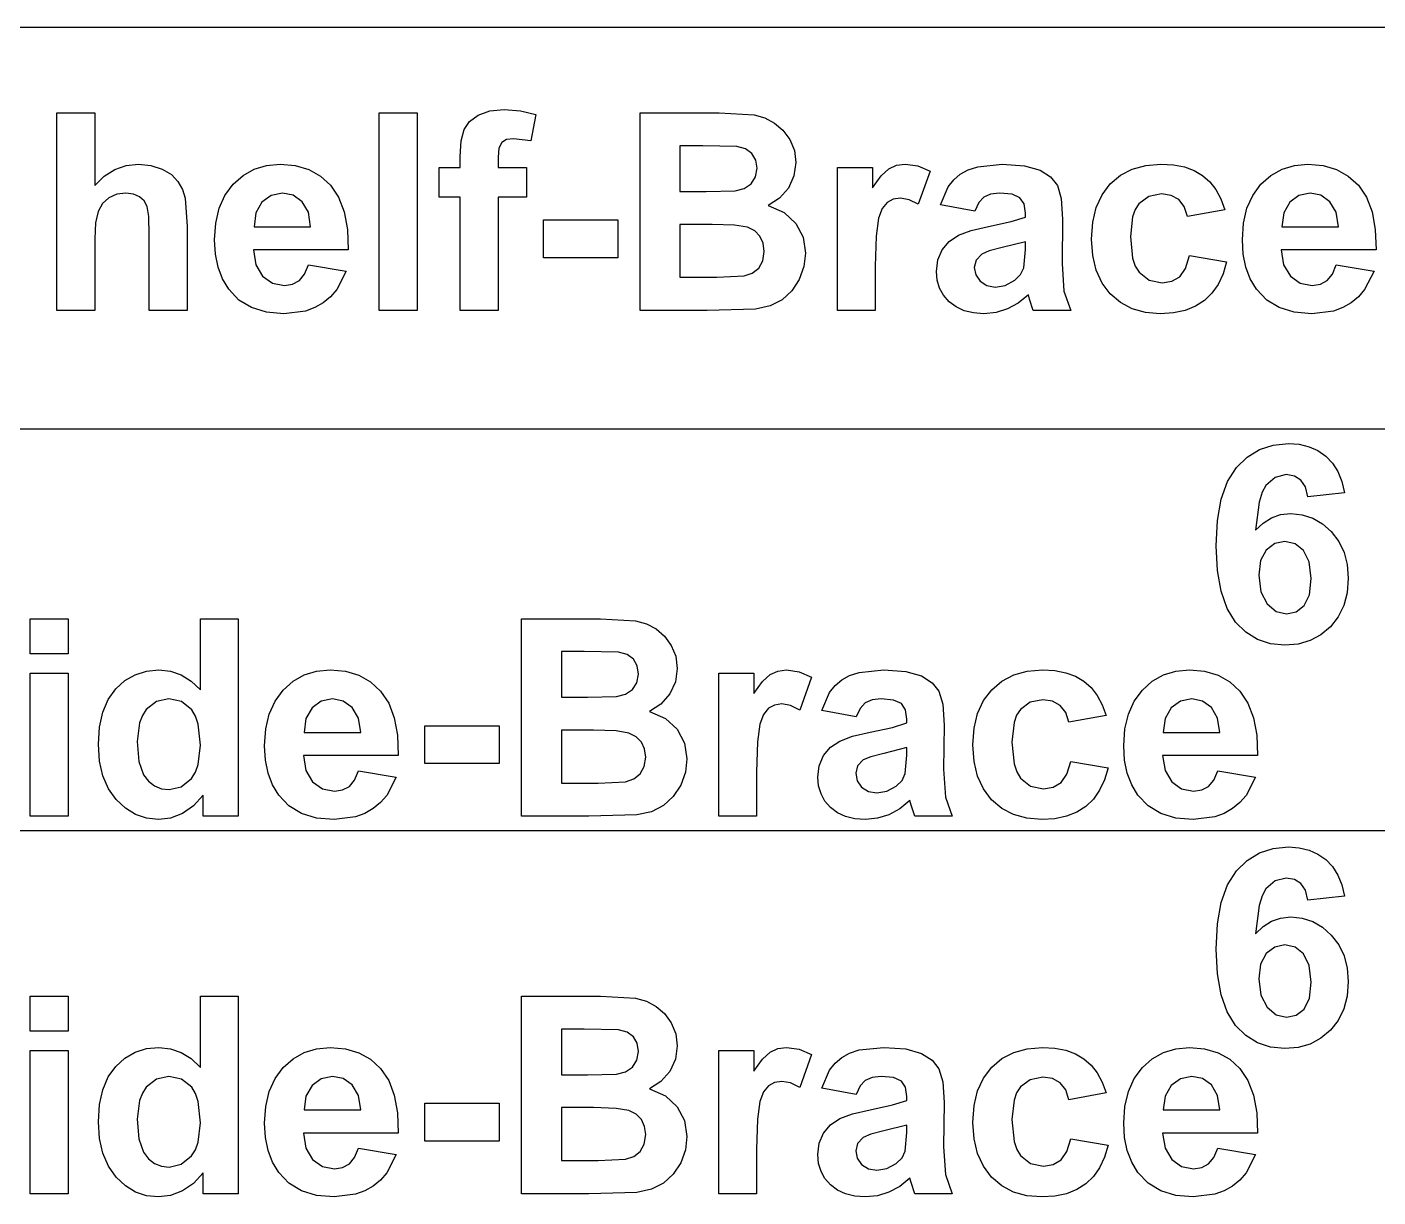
# Model space of a CAD drawing. Header units: metres. Extents: x 298 to 6408, y -126 to 1371.
# Drawn here: x 4072.4 to 4341.4, y 736.3 to 969.3 of the extents above; entities that cross this region are included whole.
import ezdxf

# ---------------------------------------------------------------- set-up
doc = ezdxf.new("R2010")
doc.units = ezdxf.units.M

msp = doc.modelspace()

# ---------------------------------------------------------------- linework, layer by layer
at = {"layer": '618x80mm'}
for p, q in [((4315.31, 883.64), (4317.76, 885.13)), ((4317.76, 885.13), (4320.5, 886.03)), ((4320.5, 886.03), (4323.55, 886.33)), ((4323.55, 886.33), (4325.69, 886.17)), ((4325.69, 886.17), (4327.64, 885.7)), ((4327.64, 885.7), (4329.4, 884.91)), ((4329.4, 884.91), (4330.96, 883.82)), ((4313.16, 881.55), (4315.31, 883.64)), ((4330.96, 883.82), (4332.3, 882.42)), ((4332.3, 882.42), (4333.37, 880.74)), ((4311.42, 878.79), (4313.16, 881.55)), ((4320.89, 879.59), (4319.05, 877.98)), ((4323.09, 880.13), (4320.89, 879.59)), ((4324.72, 879.86), (4323.09, 880.13)), ((4326.01, 879.06), (4324.72, 879.86)), ((4333.37, 880.74), (4334.17, 878.78)), ((4310.17, 875.27), (4311.42, 878.79)), ((4319.05, 877.98), (4318.3, 876.62)), ((4326.93, 877.69), (4326.01, 879.06)), ((4327.41, 875.73), (4326.93, 877.69)), ((4334.17, 878.78), (4334.71, 876.53)), ((4309.42, 870.99), (4310.17, 875.27)), ((4317.71, 874.68), (4316.97, 869.05)), ((4318.3, 876.62), (4317.71, 874.68)), ((4334.71, 876.53), (4327.41, 875.73)), ((4318.47, 870.5), (4320.13, 871.54)), ((4320.13, 871.54), (4321.97, 872.17)), ((4321.97, 872.17), (4323.98, 872.38)), ((4323.98, 872.38), (4326.25, 872.15)), ((4326.25, 872.15), (4328.36, 871.48)), ((4328.36, 871.48), (4330.3, 870.35)), ((4309.17, 865.96), (4309.42, 870.99)), ((4316.97, 869.05), (4318.47, 870.5)), ((4330.3, 870.35), (4332.06, 868.78)), ((4332.06, 868.78), (4333.54, 866.85)), ((4309.41, 861.06), (4309.17, 865.96)), ((4320.79, 866.4), (4319.12, 865.12)), ((4322.8, 866.82), (4320.79, 866.4)), ((4324.86, 866.38), (4322.8, 866.82)), ((4326.55, 865.04), (4324.86, 866.38)), ((4333.54, 866.85), (4334.59, 864.66)), ((4319.12, 865.12), (4317.99, 863.01)), ((4327.68, 862.74), (4326.55, 865.04)), ((4334.59, 864.66), (4335.22, 862.21)), ((4310.13, 856.9), (4309.41, 861.06)), ((4317.99, 863.01), (4317.62, 860.09)), ((4328.05, 859.42), (4327.68, 862.74)), ((4335.22, 862.21), (4335.43, 859.5)), ((4317.62, 860.09), (4318.04, 856.83)), ((4327.7, 856.21), (4328.05, 859.42)), ((4335.43, 859.5), (4335.21, 856.63)), ((4311.33, 853.48), (4310.13, 856.9)), ((4318.04, 856.83), (4319.31, 854.41)), ((4326.66, 854.05), (4327.7, 856.21)), ((4335.21, 856.63), (4334.55, 854.06)), ((4313, 850.79), (4311.33, 853.48)), ((4319.31, 854.41), (4321.12, 852.91)), ((4321.12, 852.91), (4323.17, 852.42)), ((4323.17, 852.42), (4325.09, 852.82)), ((4325.09, 852.82), (4326.66, 854.05)), ((4334.55, 854.06), (4333.44, 851.79)), ((4315.05, 848.77), (4313, 850.79)), ((4331.89, 849.81), (4329.99, 848.22)), ((4333.44, 851.79), (4331.89, 849.81)), ((4317.37, 847.32), (4315.05, 848.77)), ((4319.95, 846.45), (4317.37, 847.32)), ((4327.85, 847.08), (4325.45, 846.39)), ((4329.99, 848.22), (4327.85, 847.08)), ((4322.8, 846.16), (4319.95, 846.45)), ((4325.45, 846.39), (4322.8, 846.16)), ((4315.31, 803.31), (4317.76, 804.8)), ((4317.76, 804.8), (4320.5, 805.7)), ((4320.5, 805.7), (4323.55, 806)), ((4323.55, 806), (4325.69, 805.84)), ((4325.69, 805.84), (4327.64, 805.37)), ((4327.64, 805.37), (4329.4, 804.58)), ((4329.4, 804.58), (4330.96, 803.49)), ((4313.16, 801.22), (4315.31, 803.31)), ((4330.96, 803.49), (4332.3, 802.09)), ((4332.3, 802.09), (4333.37, 800.41)), ((4311.42, 798.46), (4313.16, 801.22)), ((4320.89, 799.26), (4319.05, 797.65)), ((4323.09, 799.8), (4320.89, 799.26)), ((4324.72, 799.53), (4323.09, 799.8)), ((4326.01, 798.73), (4324.72, 799.53)), ((4326.93, 797.36), (4326.01, 798.73)), ((4333.37, 800.41), (4334.17, 798.45)), ((4310.17, 794.94), (4311.42, 798.46)), ((4318.3, 796.29), (4317.71, 794.35)), ((4319.05, 797.65), (4318.3, 796.29)), ((4327.41, 795.4), (4326.93, 797.36)), ((4334.71, 796.2), (4327.41, 795.4)), ((4334.17, 798.45), (4334.71, 796.2)), ((4309.42, 790.66), (4310.17, 794.94)), ((4317.71, 794.35), (4316.97, 788.72)), ((4309.17, 785.63), (4309.42, 790.66)), ((4318.47, 790.17), (4320.13, 791.21)), ((4320.13, 791.21), (4321.97, 791.84)), ((4321.97, 791.84), (4323.98, 792.05)), ((4323.98, 792.05), (4326.25, 791.82)), ((4326.25, 791.82), (4328.36, 791.15)), ((4328.36, 791.15), (4330.3, 790.02)), ((4316.97, 788.72), (4318.47, 790.17)), ((4330.3, 790.02), (4332.06, 788.45)), ((4332.06, 788.45), (4333.54, 786.52)), ((4309.41, 780.73), (4309.17, 785.63)), ((4320.79, 786.07), (4319.12, 784.79)), ((4322.8, 786.49), (4320.79, 786.07)), ((4324.86, 786.05), (4322.8, 786.49)), ((4326.55, 784.71), (4324.86, 786.05)), ((4333.54, 786.52), (4334.59, 784.33)), ((4317.99, 782.68), (4317.62, 779.76)), ((4319.12, 784.79), (4317.99, 782.68)), ((4327.68, 782.41), (4326.55, 784.71)), ((4334.59, 784.33), (4335.22, 781.88)), ((4310.13, 776.57), (4309.41, 780.73)), ((4328.05, 779.09), (4327.68, 782.41)), ((4335.22, 781.88), (4335.43, 779.17)), ((4317.62, 779.76), (4318.04, 776.5)), ((4327.7, 775.88), (4328.05, 779.09)), ((4335.43, 779.17), (4335.21, 776.3)), ((4311.33, 773.15), (4310.13, 776.57)), ((4318.04, 776.5), (4319.31, 774.08)), ((4326.66, 773.72), (4327.7, 775.88)), ((4335.21, 776.3), (4334.55, 773.73)), ((4313, 770.46), (4311.33, 773.15)), ((4319.31, 774.08), (4321.12, 772.58)), ((4321.12, 772.58), (4323.17, 772.09)), ((4323.17, 772.09), (4325.09, 772.49)), ((4325.09, 772.49), (4326.66, 773.72)), ((4334.55, 773.73), (4333.44, 771.46)), ((4315.05, 768.44), (4313, 770.46)), ((4331.89, 769.48), (4329.99, 767.89)), ((4333.44, 771.46), (4331.89, 769.48)), ((4317.37, 766.99), (4315.05, 768.44)), ((4319.95, 766.12), (4317.37, 766.99)), ((4327.85, 766.75), (4325.45, 766.06)), ((4329.99, 767.89), (4327.85, 766.75)), ((4322.8, 765.83), (4319.95, 766.12)), ((4325.45, 766.06), (4322.8, 765.83))]:
    msp.add_line(p, q, dxfattribs=at)
at = {"layer": 'A-Side-Brace'}
for p, q in [((4073.1, 844.46), (4073.1, 851.43)), ((4073.1, 851.43), (4080.64, 851.43)), ((4080.64, 851.43), (4080.64, 844.46)), ((4106.96, 837.27), (4106.96, 851.43)), ((4106.96, 851.43), (4114.5, 851.43)), ((4114.5, 851.43), (4114.5, 812.11)), ((4170.86, 851.43), (4186.58, 851.43)), ((4170.86, 812.11), (4170.86, 851.43)), ((4186.58, 851.43), (4193.55, 851.05)), ((4193.55, 851.05), (4195.72, 850.45)), ((4195.72, 850.45), (4197.65, 849.42)), ((4197.65, 849.42), (4199.31, 847.98)), ((4199.31, 847.98), (4200.67, 846.14)), ((4080.64, 844.46), (4073.1, 844.46)), ((4178.8, 844.89), (4178.8, 835.79)), ((4183.37, 844.89), (4178.8, 844.89)), ((4190.15, 844.75), (4183.37, 844.89)), ((4191.89, 844.29), (4190.15, 844.75)), ((4200.67, 846.14), (4201.57, 843.96)), ((4193.14, 843.37), (4191.89, 844.29)), ((4193.9, 842.06), (4193.14, 843.37)), ((4194.15, 840.41), (4193.9, 842.06)), ((4201.57, 843.96), (4201.88, 841.54)), ((4073.1, 812.11), (4073.1, 840.6)), ((4073.1, 840.6), (4080.64, 840.6)), ((4080.64, 840.6), (4080.64, 812.11)), ((4090.09, 837.47), (4091.9, 839.12)), ((4091.9, 839.12), (4093.94, 840.3)), ((4093.94, 840.3), (4096.21, 841)), ((4096.21, 841), (4098.7, 841.24)), ((4098.7, 841.24), (4101, 840.99)), ((4101, 840.99), (4103.15, 840.25)), ((4103.15, 840.25), (4105.14, 839.01)), ((4105.14, 839.01), (4106.96, 837.27)), ((4125.41, 838.98), (4127.62, 840.24)), ((4127.62, 840.24), (4130.09, 840.99)), ((4130.09, 840.99), (4132.8, 841.24)), ((4132.8, 841.24), (4135.81, 840.98)), ((4135.81, 840.98), (4138.48, 840.19)), ((4138.48, 840.19), (4140.82, 838.88)), ((4193.86, 838.69), (4194.15, 840.41)), ((4201.88, 841.54), (4201.5, 838.89)), ((4210.14, 812.11), (4210.14, 840.6)), ((4210.14, 840.6), (4217.14, 840.6)), ((4217.14, 840.6), (4217.14, 836.55)), ((4218.85, 838.93), (4220.37, 840.33)), ((4220.37, 840.33), (4221.91, 841.01)), ((4221.91, 841.01), (4223.63, 841.24)), ((4223.63, 841.24), (4226.16, 840.88)), ((4226.16, 840.88), (4228.6, 839.82)), ((4228.6, 839.82), (4226.26, 833.25)), ((4233.3, 838.13), (4234.61, 839.25)), ((4234.61, 839.25), (4236.19, 840.12)), ((4236.19, 840.12), (4238.11, 840.74)), ((4238.11, 840.74), (4242.98, 841.24)), ((4242.98, 841.24), (4247.38, 840.94)), ((4247.38, 840.94), (4250.49, 840.05)), ((4250.49, 840.05), (4252.59, 838.69)), ((4264.47, 837.31), (4266.49, 839.03)), ((4266.49, 839.03), (4268.85, 840.26)), ((4268.85, 840.26), (4271.54, 840.99)), ((4271.54, 840.99), (4274.55, 841.24)), ((4274.55, 841.24), (4277.02, 841.1)), ((4277.02, 841.1), (4279.22, 840.68)), ((4279.22, 840.68), (4281.16, 839.98)), ((4281.16, 839.98), (4282.83, 839)), ((4282.83, 839), (4284.26, 837.73)), ((4296.43, 838.98), (4298.65, 840.24)), ((4298.65, 840.24), (4301.11, 840.99)), ((4301.11, 840.99), (4303.82, 841.24)), ((4303.82, 841.24), (4306.83, 840.98)), ((4306.83, 840.98), (4309.51, 840.19)), ((4309.51, 840.19), (4311.85, 838.88)), ((4088.6, 835.37), (4090.09, 837.47)), ((4121.81, 835.03), (4123.43, 837.23)), ((4123.43, 837.23), (4125.41, 838.98)), ((4140.82, 838.88), (4142.83, 837.04)), ((4142.83, 837.04), (4144.43, 834.66)), ((4189.78, 835.93), (4191.6, 836.4)), ((4191.6, 836.4), (4192.98, 837.34)), ((4192.98, 837.34), (4193.86, 838.69)), ((4200.39, 836.46), (4198.63, 834.45)), ((4201.5, 838.89), (4200.39, 836.46)), ((4217.14, 836.55), (4218.85, 838.93)), ((4230.64, 833.14), (4232.21, 836.73)), ((4232.21, 836.73), (4233.3, 838.13)), ((4252.59, 838.69), (4253.96, 837.01)), ((4253.96, 837.01), (4254.72, 834.41)), ((4262.83, 835.15), (4264.47, 837.31)), ((4284.26, 837.73), (4285.47, 836.17)), ((4292.84, 835.03), (4294.46, 837.23)), ((4294.46, 837.23), (4296.43, 838.98)), ((4311.85, 838.88), (4313.86, 837.04)), ((4313.86, 837.04), (4315.45, 834.66)), ((4087.53, 832.83), (4088.6, 835.37)), ((4098.22, 834.94), (4096.19, 833.34)), ((4100.68, 835.47), (4098.22, 834.94)), ((4103.2, 834.93), (4100.68, 835.47)), ((4105.22, 833.31), (4103.2, 834.93)), ((4120.66, 832.45), (4121.81, 835.03)), ((4129.17, 833.67), (4127.97, 831.56)), ((4131, 835.02), (4129.17, 833.67)), ((4133.25, 835.47), (4131, 835.02)), ((4135.38, 835.05), (4133.25, 835.47)), ((4137.17, 833.77), (4135.38, 835.05)), ((4138.4, 831.67), (4137.17, 833.77)), ((4144.43, 834.66), (4145.55, 831.73)), ((4178.8, 835.79), (4184.01, 835.79)), ((4184.01, 835.79), (4189.78, 835.93)), ((4198.63, 834.45), (4196.35, 833)), ((4221.26, 834.26), (4220.04, 833.61)), ((4222.72, 834.48), (4221.26, 834.26)), ((4224.43, 834.17), (4222.72, 834.48)), ((4226.26, 833.25), (4224.43, 834.17)), ((4239.3, 834.68), (4238.28, 833.59)), ((4240.65, 835.27), (4239.3, 834.68)), ((4242.44, 835.47), (4240.65, 835.27)), ((4244.94, 835.24), (4242.44, 835.47)), ((4246.49, 834.55), (4244.94, 835.24)), ((4247.3, 833.31), (4246.49, 834.55)), ((4254.72, 834.41), (4254.97, 830.27)), ((4261.67, 832.6), (4262.83, 835.15)), ((4272.13, 834.82), (4270.17, 833.37)), ((4274.66, 835.31), (4272.13, 834.82)), ((4276.58, 835.03), (4274.66, 835.31)), ((4278.11, 834.18), (4276.58, 835.03)), ((4279.2, 832.78), (4278.11, 834.18)), ((4285.47, 836.17), (4286.46, 834.32)), ((4286.46, 834.32), (4287.24, 832.17)), ((4291.68, 832.45), (4292.84, 835.03)), ((4300.2, 833.67), (4299, 831.56)), ((4302.02, 835.02), (4300.2, 833.67)), ((4304.28, 835.47), (4302.02, 835.02)), ((4306.41, 835.05), (4304.28, 835.47)), ((4308.19, 833.77), (4306.41, 835.05)), ((4309.42, 831.67), (4308.19, 833.77)), ((4315.45, 834.66), (4316.57, 831.73)), ((4086.89, 829.86), (4087.53, 832.83)), ((4095.4, 832.14), (4094.83, 830.68)), ((4096.19, 833.34), (4095.4, 832.14)), ((4105.99, 832.06), (4105.22, 833.31)), ((4106.54, 830.47), (4105.99, 832.06)), ((4119.96, 829.49), (4120.66, 832.45)), ((4127.97, 831.56), (4127.59, 828.79)), ((4138.86, 828.79), (4138.4, 831.67)), ((4145.55, 831.73), (4146.18, 828.23)), ((4196.35, 833), (4199.53, 831.59)), ((4199.53, 831.59), (4201.88, 829.44)), ((4219.06, 832.38), (4218.31, 830.46)), ((4220.04, 833.61), (4219.06, 832.38)), ((4237.48, 831.9), (4230.64, 833.14)), ((4238.28, 833.59), (4237.48, 831.9)), ((4247.56, 831.45), (4247.3, 833.31)), ((4247.56, 830.7), (4247.56, 831.45)), ((4260.97, 829.66), (4261.67, 832.6)), ((4269.43, 832.23), (4268.91, 830.77)), ((4270.17, 833.37), (4269.43, 832.23)), ((4279.81, 830.83), (4279.2, 832.78)), ((4287.24, 832.17), (4279.81, 830.83)), ((4290.99, 829.49), (4291.68, 832.45)), ((4299, 831.56), (4298.62, 828.79)), ((4309.88, 828.79), (4309.42, 831.67)), ((4316.57, 831.73), (4317.21, 828.23)), ((4086.68, 826.46), (4086.89, 829.86)), ((4094.83, 830.68), (4094.38, 826.97)), ((4106.99, 826.24), (4106.54, 830.47)), ((4119.73, 826.14), (4119.96, 829.49)), ((4127.59, 828.79), (4138.86, 828.79)), ((4151.63, 822.59), (4151.63, 830.13)), ((4151.63, 830.13), (4166.44, 830.13)), ((4166.44, 830.13), (4166.44, 822.59)), ((4178.8, 829.25), (4178.8, 818.73)), ((4185.22, 829.25), (4178.8, 829.25)), ((4189.69, 829.11), (4185.22, 829.25)), ((4192.26, 828.68), (4189.69, 829.11)), ((4193.69, 827.95), (4192.26, 828.68)), ((4201.88, 829.44), (4203.33, 826.69)), ((4218.31, 830.46), (4217.84, 826.93)), ((4236.78, 828.03), (4240.24, 828.85)), ((4240.24, 828.85), (4244.71, 829.8)), ((4244.71, 829.8), (4247.56, 830.7)), ((4254.97, 830.27), (4254.89, 821.47)), ((4260.74, 826.32), (4260.97, 829.66)), ((4268.91, 830.77), (4268.49, 826.86)), ((4290.76, 826.14), (4290.99, 829.49)), ((4298.62, 828.79), (4309.88, 828.79)), ((4086.9, 823.11), (4086.68, 826.46)), ((4094.38, 826.97), (4094.69, 823.04)), ((4106.53, 822.39), (4106.99, 826.24)), ((4119.91, 823.3), (4119.73, 826.14)), ((4146.18, 828.23), (4146.34, 824.18)), ((4194.74, 826.89), (4193.69, 827.95)), ((4195.38, 825.52), (4194.74, 826.89)), ((4203.33, 826.69), (4203.81, 823.51)), ((4217.84, 826.93), (4217.68, 820.9)), ((4231.01, 824.19), (4232.4, 825.86)), ((4232.4, 825.86), (4234.24, 827.09)), ((4234.24, 827.09), (4236.78, 828.03)), ((4247.56, 825.79), (4242.98, 824.63)), ((4247.56, 824.28), (4247.56, 825.79)), ((4260.97, 823.03), (4260.74, 826.32)), ((4268.49, 826.86), (4268.92, 822.53)), ((4290.93, 823.3), (4290.76, 826.14)), ((4317.21, 828.23), (4317.37, 824.18)), ((4087.55, 820.16), (4086.9, 823.11)), ((4094.69, 823.04), (4095.64, 820.37)), ((4120.43, 820.72), (4119.91, 823.3)), ((4146.34, 824.18), (4127.46, 824.18)), ((4127.46, 824.18), (4127.95, 821.2)), ((4195.32, 822), (4195.6, 823.88)), ((4195.6, 823.88), (4195.38, 825.52)), ((4203.81, 823.51), (4203.5, 820.86)), ((4230.15, 822.17), (4231.01, 824.19)), ((4238.87, 823.32), (4237.77, 822.13)), ((4240.38, 823.97), (4238.87, 823.32)), ((4242.98, 824.63), (4240.38, 823.97)), ((4247.27, 820.61), (4247.56, 824.28)), ((4261.67, 820.11), (4260.97, 823.03)), ((4279.45, 820.49), (4280.21, 823.02)), ((4280.21, 823.02), (4287.62, 821.76)), ((4291.46, 820.72), (4290.93, 823.3)), ((4317.37, 824.18), (4298.48, 824.18)), ((4298.48, 824.18), (4298.98, 821.2)), ((4095.64, 820.37), (4096.64, 819.08)), ((4105.16, 819.63), (4105.96, 820.87)), ((4105.96, 820.87), (4106.53, 822.39)), ((4121.31, 818.39), (4120.43, 820.72)), ((4127.95, 821.2), (4129.28, 818.96)), ((4137.66, 819.32), (4138.43, 821.17)), ((4138.43, 821.17), (4145.94, 819.91)), ((4166.44, 822.59), (4151.63, 822.59)), ((4193.21, 819.53), (4194.49, 820.54)), ((4194.49, 820.54), (4195.32, 822)), ((4203.5, 820.86), (4202.56, 818.29)), ((4217.68, 820.9), (4217.68, 812.11)), ((4229.86, 819.89), (4230.15, 822.17)), ((4237.77, 822.13), (4237.4, 820.66)), ((4237.4, 820.66), (4237.69, 819.19)), ((4246.61, 819.25), (4247.27, 820.61)), ((4254.89, 821.47), (4255.25, 815.93)), ((4268.92, 822.53), (4269.45, 820.93)), ((4269.45, 820.93), (4270.19, 819.7)), ((4278.28, 818.83), (4279.45, 820.49)), ((4287.62, 821.76), (4286.91, 819.37)), ((4292.34, 818.39), (4291.46, 820.72)), ((4298.98, 821.2), (4300.31, 818.96)), ((4308.69, 819.32), (4309.46, 821.17)), ((4309.46, 821.17), (4316.97, 819.91)), ((4088.65, 817.59), (4087.55, 820.16)), ((4090.18, 815.42), (4088.65, 817.59)), ((4096.64, 819.08), (4097.83, 818.15)), ((4097.83, 818.15), (4099.19, 817.6)), ((4099.19, 817.6), (4100.74, 817.42)), ((4100.74, 817.42), (4103.14, 817.97)), ((4103.14, 817.97), (4105.16, 819.63)), ((4122.55, 816.32), (4121.31, 818.39)), ((4129.28, 818.96), (4131.24, 817.56)), ((4131.24, 817.56), (4133.63, 817.1)), ((4135.26, 817.34), (4136.61, 818.06)), ((4136.61, 818.06), (4137.66, 819.32)), ((4145.94, 819.91), (4144.07, 816.27)), ((4178.8, 818.73), (4186.16, 818.73)), ((4186.16, 818.73), (4191.6, 818.97)), ((4191.6, 818.97), (4193.21, 819.53)), ((4202.56, 818.29), (4201.09, 816.01)), ((4230.02, 818.14), (4229.86, 819.89)), ((4230.49, 816.55), (4230.02, 818.14)), ((4237.69, 819.19), (4238.58, 817.93)), ((4238.58, 817.93), (4239.92, 817.06)), ((4243.57, 817.11), (4245.47, 818.11)), ((4245.47, 818.11), (4246.61, 819.25)), ((4262.83, 817.57), (4261.67, 820.11)), ((4264.45, 815.4), (4262.83, 817.57)), ((4270.19, 819.7), (4272.19, 818.13)), ((4272.19, 818.13), (4274.77, 817.6)), ((4274.77, 817.6), (4276.72, 817.91)), ((4276.72, 817.91), (4278.28, 818.83)), ((4286.91, 819.37), (4285.93, 817.29)), ((4293.57, 816.32), (4292.34, 818.39)), ((4300.31, 818.96), (4302.27, 817.56)), ((4302.27, 817.56), (4304.65, 817.1)), ((4306.28, 817.34), (4307.63, 818.06)), ((4307.63, 818.06), (4308.69, 819.32)), ((4316.97, 819.91), (4315.1, 816.27)), ((4092.02, 813.69), (4090.18, 815.42)), ((4107.5, 816.29), (4105.6, 814.16)), ((4107.5, 812.11), (4107.5, 816.29)), ((4124.57, 814.19), (4122.55, 816.32)), ((4133.63, 817.1), (4135.26, 817.34)), ((4142.82, 814.82), (4141.37, 813.62)), ((4144.07, 816.27), (4142.82, 814.82)), ((4201.09, 816.01), (4199.15, 814.24)), ((4231.28, 815.12), (4230.49, 816.55)), ((4232.39, 813.85), (4231.28, 815.12)), ((4239.92, 817.06), (4241.58, 816.77)), ((4241.58, 816.77), (4243.57, 817.11)), ((4248.15, 815.22), (4246.16, 813.57)), ((4248.42, 814.33), (4248.15, 815.22)), ((4255.25, 815.93), (4256.61, 812.11)), ((4266.47, 813.68), (4264.45, 815.4)), ((4284.7, 815.52), (4283.19, 814.06)), ((4285.93, 817.29), (4284.7, 815.52)), ((4295.6, 814.19), (4293.57, 816.32)), ((4304.65, 817.1), (4306.28, 817.34)), ((4313.85, 814.82), (4312.39, 813.62)), ((4315.1, 816.27), (4313.85, 814.82)), ((4094.03, 812.45), (4092.02, 813.69)), ((4096.22, 811.71), (4094.03, 812.45)), ((4103.38, 812.66), (4100.99, 811.76)), ((4105.6, 814.16), (4103.38, 812.66)), ((4127.08, 812.68), (4124.57, 814.19)), ((4130.07, 811.76), (4127.08, 812.68)), ((4139.71, 812.68), (4137.85, 812)), ((4141.37, 813.62), (4139.71, 812.68)), ((4193.83, 812.37), (4184.25, 812.11)), ((4196.74, 813.01), (4193.83, 812.37)), ((4199.15, 814.24), (4196.74, 813.01)), ((4233.78, 812.8), (4232.39, 813.85)), ((4235.39, 812.06), (4233.78, 812.8)), ((4244.02, 812.4), (4241.75, 811.7)), ((4246.16, 813.57), (4244.02, 812.4)), ((4249.15, 812.11), (4248.42, 814.33)), ((4268.8, 812.45), (4266.47, 813.68)), ((4271.45, 811.71), (4268.8, 812.45)), ((4279.36, 812.11), (4277.03, 811.62)), ((4281.42, 812.93), (4279.36, 812.11)), ((4283.19, 814.06), (4281.42, 812.93)), ((4298.11, 812.68), (4295.6, 814.19)), ((4301.1, 811.76), (4298.11, 812.68)), ((4310.73, 812.68), (4308.88, 812)), ((4312.39, 813.62), (4310.73, 812.68)), ((4080.64, 812.11), (4073.1, 812.11)), ((4098.59, 811.46), (4096.22, 811.71)), ((4100.99, 811.76), (4098.59, 811.46)), ((4114.5, 812.11), (4107.5, 812.11)), ((4133.55, 811.46), (4130.07, 811.76)), ((4137.85, 812), (4133.55, 811.46)), ((4184.25, 812.11), (4170.86, 812.11)), ((4217.68, 812.11), (4210.14, 812.11)), ((4237.24, 811.61), (4235.39, 812.06)), ((4239.33, 811.46), (4237.24, 811.61)), ((4241.75, 811.7), (4239.33, 811.46)), ((4256.61, 812.11), (4249.15, 812.11)), ((4274.42, 811.46), (4271.45, 811.71)), ((4277.03, 811.62), (4274.42, 811.46)), ((4304.57, 811.46), (4301.1, 811.76)), ((4308.88, 812), (4304.57, 811.46)), ((4073.1, 769.29), (4073.1, 776.26)), ((4073.1, 776.26), (4080.64, 776.26)), ((4080.64, 776.26), (4080.64, 769.29)), ((4106.96, 762.1), (4106.96, 776.26)), ((4106.96, 776.26), (4114.5, 776.26)), ((4114.5, 776.26), (4114.5, 736.94)), ((4170.86, 776.26), (4186.58, 776.26)), ((4170.86, 736.94), (4170.86, 776.26)), ((4186.58, 776.26), (4193.55, 775.88)), ((4193.55, 775.88), (4195.72, 775.28)), ((4195.72, 775.28), (4197.65, 774.25)), ((4197.65, 774.25), (4199.31, 772.81)), ((4199.31, 772.81), (4200.67, 770.97)), ((4080.64, 769.29), (4073.1, 769.29)), ((4178.8, 769.72), (4178.8, 760.62)), ((4183.37, 769.72), (4178.8, 769.72)), ((4190.15, 769.58), (4183.37, 769.72)), ((4191.89, 769.12), (4190.15, 769.58)), ((4193.14, 768.2), (4191.89, 769.12)), ((4200.67, 770.97), (4201.57, 768.79)), ((4193.9, 766.89), (4193.14, 768.2)), ((4194.15, 765.24), (4193.9, 766.89)), ((4201.57, 768.79), (4201.88, 766.37)), ((4073.1, 736.94), (4073.1, 765.43)), ((4073.1, 765.43), (4080.64, 765.43)), ((4080.64, 765.43), (4080.64, 736.94)), ((4090.09, 762.3), (4091.9, 763.95)), ((4091.9, 763.95), (4093.94, 765.13)), ((4093.94, 765.13), (4096.21, 765.83)), ((4096.21, 765.83), (4098.7, 766.07)), ((4098.7, 766.07), (4101, 765.82)), ((4101, 765.82), (4103.15, 765.08)), ((4103.15, 765.08), (4105.14, 763.84)), ((4105.14, 763.84), (4106.96, 762.1)), ((4123.43, 762.06), (4125.41, 763.81)), ((4125.41, 763.81), (4127.62, 765.07)), ((4127.62, 765.07), (4130.09, 765.82)), ((4130.09, 765.82), (4132.8, 766.07)), ((4132.8, 766.07), (4135.81, 765.81)), ((4135.81, 765.81), (4138.48, 765.02)), ((4138.48, 765.02), (4140.82, 763.71)), ((4140.82, 763.71), (4142.83, 761.87)), ((4193.86, 763.52), (4194.15, 765.24)), ((4201.5, 763.72), (4200.39, 761.29)), ((4201.88, 766.37), (4201.5, 763.72)), ((4210.14, 736.94), (4210.14, 765.43)), ((4210.14, 765.43), (4217.14, 765.43)), ((4217.14, 765.43), (4217.14, 761.38)), ((4217.14, 761.38), (4218.85, 763.76)), ((4218.85, 763.76), (4220.37, 765.16)), ((4220.37, 765.16), (4221.91, 765.84)), ((4221.91, 765.84), (4223.63, 766.07)), ((4223.63, 766.07), (4226.16, 765.71)), ((4226.16, 765.71), (4228.6, 764.65)), ((4228.6, 764.65), (4226.26, 758.08)), ((4233.3, 762.96), (4234.61, 764.08)), ((4234.61, 764.08), (4236.19, 764.95)), ((4236.19, 764.95), (4238.11, 765.57)), ((4238.11, 765.57), (4242.98, 766.07)), ((4242.98, 766.07), (4247.38, 765.77)), ((4247.38, 765.77), (4250.49, 764.88)), ((4250.49, 764.88), (4252.59, 763.52)), ((4264.47, 762.14), (4266.49, 763.86)), ((4266.49, 763.86), (4268.85, 765.09)), ((4268.85, 765.09), (4271.54, 765.82)), ((4271.54, 765.82), (4274.55, 766.07)), ((4274.55, 766.07), (4277.02, 765.93)), ((4277.02, 765.93), (4279.22, 765.51)), ((4279.22, 765.51), (4281.16, 764.81)), ((4281.16, 764.81), (4282.83, 763.83)), ((4282.83, 763.83), (4284.26, 762.56)), ((4294.46, 762.06), (4296.43, 763.81)), ((4296.43, 763.81), (4298.65, 765.07)), ((4298.65, 765.07), (4301.11, 765.82)), ((4301.11, 765.82), (4303.82, 766.07)), ((4303.82, 766.07), (4306.83, 765.81)), ((4306.83, 765.81), (4309.51, 765.02)), ((4309.51, 765.02), (4311.85, 763.71)), ((4311.85, 763.71), (4313.86, 761.87)), ((4088.6, 760.2), (4090.09, 762.3)), ((4121.81, 759.86), (4123.43, 762.06)), ((4142.83, 761.87), (4144.43, 759.49)), ((4189.78, 760.76), (4191.6, 761.23)), ((4191.6, 761.23), (4192.98, 762.17)), ((4192.98, 762.17), (4193.86, 763.52)), ((4200.39, 761.29), (4198.63, 759.28)), ((4230.64, 757.97), (4232.21, 761.56)), ((4232.21, 761.56), (4233.3, 762.96)), ((4252.59, 763.52), (4253.96, 761.84)), ((4253.96, 761.84), (4254.72, 759.24)), ((4262.83, 759.98), (4264.47, 762.14)), ((4284.26, 762.56), (4285.47, 761)), ((4292.84, 759.86), (4294.46, 762.06)), ((4313.86, 761.87), (4315.45, 759.49)), ((4087.53, 757.66), (4088.6, 760.2)), ((4098.22, 759.77), (4096.19, 758.17)), ((4100.68, 760.3), (4098.22, 759.77)), ((4103.2, 759.76), (4100.68, 760.3)), ((4105.22, 758.14), (4103.2, 759.76)), ((4120.66, 757.28), (4121.81, 759.86)), ((4129.17, 758.5), (4127.97, 756.39)), ((4131, 759.85), (4129.17, 758.5)), ((4133.25, 760.3), (4131, 759.85)), ((4135.38, 759.88), (4133.25, 760.3)), ((4137.17, 758.6), (4135.38, 759.88)), ((4138.4, 756.5), (4137.17, 758.6)), ((4144.43, 759.49), (4145.55, 756.56)), ((4178.8, 760.62), (4184.01, 760.62)), ((4184.01, 760.62), (4189.78, 760.76)), ((4198.63, 759.28), (4196.35, 757.83)), ((4220.04, 758.44), (4219.06, 757.21)), ((4221.26, 759.09), (4220.04, 758.44)), ((4222.72, 759.31), (4221.26, 759.09)), ((4224.43, 759), (4222.72, 759.31)), ((4226.26, 758.08), (4224.43, 759)), ((4238.28, 758.42), (4237.48, 756.73)), ((4239.3, 759.51), (4238.28, 758.42)), ((4240.65, 760.1), (4239.3, 759.51)), ((4242.44, 760.3), (4240.65, 760.1)), ((4244.94, 760.07), (4242.44, 760.3)), ((4246.49, 759.38), (4244.94, 760.07)), ((4247.3, 758.14), (4246.49, 759.38)), ((4254.72, 759.24), (4254.97, 755.1)), ((4261.67, 757.43), (4262.83, 759.98)), ((4272.13, 759.65), (4270.17, 758.2)), ((4274.66, 760.14), (4272.13, 759.65)), ((4276.58, 759.86), (4274.66, 760.14)), ((4278.11, 759.01), (4276.58, 759.86)), ((4279.2, 757.61), (4278.11, 759.01)), ((4285.47, 761), (4286.46, 759.15)), ((4286.46, 759.15), (4287.24, 757)), ((4291.68, 757.28), (4292.84, 759.86)), ((4300.2, 758.5), (4299, 756.39)), ((4302.02, 759.85), (4300.2, 758.5)), ((4304.28, 760.3), (4302.02, 759.85)), ((4306.41, 759.88), (4304.28, 760.3)), ((4308.19, 758.6), (4306.41, 759.88)), ((4309.42, 756.5), (4308.19, 758.6)), ((4315.45, 759.49), (4316.57, 756.56)), ((4086.89, 754.69), (4087.53, 757.66)), ((4095.4, 756.97), (4094.83, 755.51)), ((4096.19, 758.17), (4095.4, 756.97)), ((4105.99, 756.89), (4105.22, 758.14)), ((4106.54, 755.3), (4105.99, 756.89)), ((4119.96, 754.32), (4120.66, 757.28)), ((4127.97, 756.39), (4127.59, 753.62)), ((4138.86, 753.62), (4138.4, 756.5)), ((4145.55, 756.56), (4146.18, 753.06)), ((4196.35, 757.83), (4199.53, 756.42)), ((4199.53, 756.42), (4201.88, 754.27)), ((4219.06, 757.21), (4218.31, 755.29)), ((4237.48, 756.73), (4230.64, 757.97)), ((4247.56, 756.28), (4247.3, 758.14)), ((4247.56, 755.53), (4247.56, 756.28)), ((4260.97, 754.49), (4261.67, 757.43)), ((4269.43, 757.06), (4268.91, 755.6)), ((4270.17, 758.2), (4269.43, 757.06)), ((4279.81, 755.66), (4279.2, 757.61)), ((4287.24, 757), (4279.81, 755.66)), ((4290.99, 754.32), (4291.68, 757.28)), ((4299, 756.39), (4298.62, 753.62)), ((4309.88, 753.62), (4309.42, 756.5)), ((4316.57, 756.56), (4317.21, 753.06)), ((4086.68, 751.29), (4086.89, 754.69)), ((4094.83, 755.51), (4094.38, 751.8)), ((4106.99, 751.07), (4106.54, 755.3)), ((4119.73, 750.97), (4119.96, 754.32)), ((4127.59, 753.62), (4138.86, 753.62)), ((4146.18, 753.06), (4146.34, 749.01)), ((4151.63, 747.42), (4151.63, 754.96)), ((4151.63, 754.96), (4166.44, 754.96)), ((4166.44, 754.96), (4166.44, 747.42)), ((4178.8, 754.08), (4178.8, 743.56)), ((4185.22, 754.08), (4178.8, 754.08)), ((4189.69, 753.94), (4185.22, 754.08)), ((4192.26, 753.51), (4189.69, 753.94)), ((4193.69, 752.78), (4192.26, 753.51)), ((4201.88, 754.27), (4203.33, 751.52)), ((4218.31, 755.29), (4217.84, 751.76)), ((4236.78, 752.86), (4240.24, 753.68)), ((4240.24, 753.68), (4244.71, 754.63)), ((4244.71, 754.63), (4247.56, 755.53)), ((4254.97, 755.1), (4254.89, 746.3)), ((4260.74, 751.15), (4260.97, 754.49)), ((4268.91, 755.6), (4268.49, 751.69)), ((4290.76, 750.97), (4290.99, 754.32)), ((4298.62, 753.62), (4309.88, 753.62)), ((4317.21, 753.06), (4317.37, 749.01)), ((4086.9, 747.94), (4086.68, 751.29)), ((4094.38, 751.8), (4094.69, 747.87)), ((4106.53, 747.22), (4106.99, 751.07)), ((4119.91, 748.13), (4119.73, 750.97)), ((4194.74, 751.72), (4193.69, 752.78)), ((4195.38, 750.35), (4194.74, 751.72)), ((4195.6, 748.71), (4195.38, 750.35)), ((4203.33, 751.52), (4203.81, 748.34)), ((4217.84, 751.76), (4217.68, 745.73)), ((4231.01, 749.02), (4232.4, 750.69)), ((4232.4, 750.69), (4234.24, 751.92)), ((4234.24, 751.92), (4236.78, 752.86)), ((4247.56, 750.62), (4242.98, 749.46)), ((4247.56, 749.11), (4247.56, 750.62)), ((4260.97, 747.86), (4260.74, 751.15)), ((4268.49, 751.69), (4268.92, 747.36)), ((4290.93, 748.13), (4290.76, 750.97)), ((4087.55, 744.99), (4086.9, 747.94)), ((4094.69, 747.87), (4095.64, 745.2)), ((4120.43, 745.55), (4119.91, 748.13)), ((4146.34, 749.01), (4127.46, 749.01)), ((4127.46, 749.01), (4127.95, 746.03)), ((4195.32, 746.83), (4195.6, 748.71)), ((4203.81, 748.34), (4203.5, 745.69)), ((4230.15, 747), (4231.01, 749.02)), ((4238.87, 748.15), (4237.77, 746.96)), ((4240.38, 748.8), (4238.87, 748.15)), ((4242.98, 749.46), (4240.38, 748.8)), ((4247.27, 745.44), (4247.56, 749.11)), ((4261.67, 744.94), (4260.97, 747.86)), ((4279.45, 745.32), (4280.21, 747.85)), ((4280.21, 747.85), (4287.62, 746.59)), ((4291.46, 745.55), (4290.93, 748.13)), ((4317.37, 749.01), (4298.48, 749.01)), ((4298.48, 749.01), (4298.98, 746.03)), ((4088.65, 742.42), (4087.55, 744.99)), ((4095.64, 745.2), (4096.64, 743.91)), ((4105.16, 744.46), (4105.96, 745.7)), ((4105.96, 745.7), (4106.53, 747.22)), ((4121.31, 743.22), (4120.43, 745.55)), ((4127.95, 746.03), (4129.28, 743.79)), ((4137.66, 744.15), (4138.43, 746)), ((4138.43, 746), (4145.94, 744.74)), ((4166.44, 747.42), (4151.63, 747.42)), ((4193.21, 744.36), (4194.49, 745.37)), ((4194.49, 745.37), (4195.32, 746.83)), ((4203.5, 745.69), (4202.56, 743.12)), ((4217.68, 745.73), (4217.68, 736.94)), ((4229.86, 744.72), (4230.15, 747)), ((4237.77, 746.96), (4237.4, 745.49)), ((4237.4, 745.49), (4237.69, 744.02)), ((4246.61, 744.08), (4247.27, 745.44)), ((4254.89, 746.3), (4255.25, 740.76)), ((4262.83, 742.4), (4261.67, 744.94)), ((4268.92, 747.36), (4269.45, 745.76)), ((4269.45, 745.76), (4270.19, 744.53)), ((4278.28, 743.66), (4279.45, 745.32)), ((4287.62, 746.59), (4286.91, 744.2)), ((4292.34, 743.22), (4291.46, 745.55)), ((4298.98, 746.03), (4300.31, 743.79)), ((4308.69, 744.15), (4309.46, 746)), ((4309.46, 746), (4316.97, 744.74)), ((4090.18, 740.25), (4088.65, 742.42)), ((4096.64, 743.91), (4097.83, 742.98)), ((4097.83, 742.98), (4099.19, 742.43)), ((4099.19, 742.43), (4100.74, 742.25)), ((4100.74, 742.25), (4103.14, 742.8)), ((4103.14, 742.8), (4105.16, 744.46)), ((4122.55, 741.15), (4121.31, 743.22)), ((4129.28, 743.79), (4131.24, 742.39)), ((4131.24, 742.39), (4133.63, 741.93)), ((4135.26, 742.17), (4136.61, 742.89)), ((4136.61, 742.89), (4137.66, 744.15)), ((4145.94, 744.74), (4144.07, 741.1)), ((4178.8, 743.56), (4186.16, 743.56)), ((4186.16, 743.56), (4191.6, 743.8)), ((4191.6, 743.8), (4193.21, 744.36)), ((4202.56, 743.12), (4201.09, 740.84)), ((4230.02, 742.97), (4229.86, 744.72)), ((4230.49, 741.38), (4230.02, 742.97)), ((4237.69, 744.02), (4238.58, 742.76)), ((4238.58, 742.76), (4239.92, 741.89)), ((4243.57, 741.94), (4245.47, 742.94)), ((4245.47, 742.94), (4246.61, 744.08)), ((4264.45, 740.23), (4262.83, 742.4)), ((4270.19, 744.53), (4272.19, 742.96)), ((4272.19, 742.96), (4274.77, 742.43)), ((4274.77, 742.43), (4276.72, 742.74)), ((4276.72, 742.74), (4278.28, 743.66)), ((4286.91, 744.2), (4285.93, 742.12)), ((4293.57, 741.15), (4292.34, 743.22)), ((4300.31, 743.79), (4302.27, 742.39)), ((4302.27, 742.39), (4304.65, 741.93)), ((4306.28, 742.17), (4307.63, 742.89)), ((4307.63, 742.89), (4308.69, 744.15)), ((4316.97, 744.74), (4315.1, 741.1)), ((4092.02, 738.52), (4090.18, 740.25)), ((4107.5, 741.12), (4105.6, 738.99)), ((4107.5, 736.94), (4107.5, 741.12)), ((4124.57, 739.02), (4122.55, 741.15)), ((4133.63, 741.93), (4135.26, 742.17)), ((4142.82, 739.65), (4141.37, 738.45)), ((4144.07, 741.1), (4142.82, 739.65)), ((4201.09, 740.84), (4199.15, 739.07)), ((4231.28, 739.95), (4230.49, 741.38)), ((4232.39, 738.68), (4231.28, 739.95)), ((4239.92, 741.89), (4241.58, 741.6)), ((4241.58, 741.6), (4243.57, 741.94)), ((4248.15, 740.05), (4246.16, 738.4)), ((4248.42, 739.16), (4248.15, 740.05)), ((4255.25, 740.76), (4256.61, 736.94)), ((4266.47, 738.51), (4264.45, 740.23)), ((4284.7, 740.35), (4283.19, 738.89)), ((4285.93, 742.12), (4284.7, 740.35)), ((4295.6, 739.02), (4293.57, 741.15)), ((4304.65, 741.93), (4306.28, 742.17)), ((4313.85, 739.65), (4312.39, 738.45)), ((4315.1, 741.1), (4313.85, 739.65)), ((4080.64, 736.94), (4073.1, 736.94)), ((4094.03, 737.28), (4092.02, 738.52)), ((4096.22, 736.54), (4094.03, 737.28)), ((4103.38, 737.49), (4100.99, 736.59)), ((4105.6, 738.99), (4103.38, 737.49)), ((4114.5, 736.94), (4107.5, 736.94)), ((4127.08, 737.51), (4124.57, 739.02)), ((4130.07, 736.59), (4127.08, 737.51)), ((4137.85, 736.83), (4133.55, 736.29)), ((4139.71, 737.51), (4137.85, 736.83)), ((4141.37, 738.45), (4139.71, 737.51)), ((4184.25, 736.94), (4170.86, 736.94)), ((4193.83, 737.2), (4184.25, 736.94)), ((4196.74, 737.84), (4193.83, 737.2)), ((4199.15, 739.07), (4196.74, 737.84)), ((4217.68, 736.94), (4210.14, 736.94)), ((4233.78, 737.63), (4232.39, 738.68)), ((4235.39, 736.89), (4233.78, 737.63)), ((4237.24, 736.44), (4235.39, 736.89)), ((4244.02, 737.23), (4241.75, 736.53)), ((4246.16, 738.4), (4244.02, 737.23)), ((4249.15, 736.94), (4248.42, 739.16)), ((4256.61, 736.94), (4249.15, 736.94)), ((4268.8, 737.28), (4266.47, 738.51)), ((4271.45, 736.54), (4268.8, 737.28)), ((4279.36, 736.94), (4277.03, 736.45)), ((4281.42, 737.76), (4279.36, 736.94)), ((4283.19, 738.89), (4281.42, 737.76)), ((4298.11, 737.51), (4295.6, 739.02)), ((4301.1, 736.59), (4298.11, 737.51)), ((4308.88, 736.83), (4304.57, 736.29)), ((4310.73, 737.51), (4308.88, 736.83)), ((4312.39, 738.45), (4310.73, 737.51)), ((4098.59, 736.29), (4096.22, 736.54)), ((4100.99, 736.59), (4098.59, 736.29)), ((4133.55, 736.29), (4130.07, 736.59)), ((4239.33, 736.29), (4237.24, 736.44)), ((4241.75, 736.53), (4239.33, 736.29)), ((4274.42, 736.29), (4271.45, 736.54)), ((4277.03, 736.45), (4274.42, 736.29)), ((4304.57, 736.29), (4301.1, 736.59))]:
    msp.add_line(p, q, dxfattribs=at)
at = {"layer": 'B-Shelf-Brace'}
for p, q in [((4078.38, 912.83), (4078.38, 952.15)), ((4078.38, 952.15), (4085.92, 952.15)), ((4085.92, 952.15), (4085.92, 937.69)), ((4142.53, 912.83), (4142.53, 952.15)), ((4142.53, 952.15), (4150.07, 952.15)), ((4150.07, 952.15), (4150.07, 912.83)), ((4162.26, 951.71), (4164.58, 952.55)), ((4164.58, 952.55), (4167.45, 952.83)), ((4167.45, 952.83), (4170.64, 952.58)), ((4170.64, 952.58), (4173.75, 951.86)), ((4194.47, 952.15), (4210.19, 952.15)), ((4194.47, 912.83), (4194.47, 952.15)), ((4210.19, 952.15), (4217.15, 951.77)), ((4159.44, 948.83), (4160.53, 950.43)), ((4160.53, 950.43), (4162.26, 951.71)), ((4173.75, 951.86), (4172.74, 946.6)), ((4217.15, 951.77), (4219.32, 951.17)), ((4219.32, 951.17), (4221.25, 950.14)), ((4221.25, 950.14), (4222.91, 948.7)), ((4158.68, 943.46), (4158.87, 946.6)), ((4158.87, 946.6), (4159.44, 948.83)), ((4167.87, 946.84), (4166.93, 946.27)), ((4169.27, 947.03), (4167.87, 946.84)), ((4172.74, 946.6), (4169.27, 947.03)), ((4222.91, 948.7), (4224.27, 946.86)), ((4224.27, 946.86), (4225.18, 944.68)), ((4166.39, 945.15), (4166.22, 943.33)), ((4166.93, 946.27), (4166.39, 945.15)), ((4202.41, 945.61), (4202.41, 936.51)), ((4206.97, 945.61), (4202.41, 945.61)), ((4213.75, 945.47), (4206.97, 945.61)), ((4215.49, 945.01), (4213.75, 945.47)), ((4216.75, 944.09), (4215.49, 945.01)), ((4217.5, 942.78), (4216.75, 944.09)), ((4225.18, 944.68), (4225.48, 942.26)), ((4089.92, 940.89), (4092.19, 941.69)), ((4092.19, 941.69), (4094.64, 941.96)), ((4094.64, 941.96), (4097.11, 941.72)), ((4097.11, 941.72), (4099.33, 940.99)), ((4117.66, 940.96), (4120.13, 941.71)), ((4120.13, 941.71), (4122.84, 941.96)), ((4122.84, 941.96), (4125.85, 941.7)), ((4125.85, 941.7), (4128.52, 940.91)), ((4154.49, 941.32), (4158.68, 941.32)), ((4154.49, 935.39), (4154.49, 941.32)), ((4158.68, 941.32), (4158.68, 943.46)), ((4166.22, 943.33), (4166.22, 941.32)), ((4166.22, 941.32), (4171.85, 941.32)), ((4171.85, 941.32), (4171.85, 935.39)), ((4217.75, 941.13), (4217.5, 942.78)), ((4225.48, 942.26), (4225.11, 939.61)), ((4233.74, 912.83), (4233.74, 941.32)), ((4233.74, 941.32), (4240.74, 941.32)), ((4240.74, 941.32), (4240.74, 937.27)), ((4243.98, 941.05), (4245.51, 941.73)), ((4245.51, 941.73), (4247.24, 941.96)), ((4247.24, 941.96), (4249.76, 941.6)), ((4249.76, 941.6), (4252.2, 940.54)), ((4259.79, 940.84), (4261.71, 941.46)), ((4261.71, 941.46), (4266.58, 941.96)), ((4266.58, 941.96), (4270.98, 941.66)), ((4270.98, 941.66), (4274.09, 940.77)), ((4292.45, 940.98), (4295.14, 941.71)), ((4295.14, 941.71), (4298.15, 941.96)), ((4298.15, 941.96), (4300.62, 941.82)), ((4300.62, 941.82), (4302.83, 941.4)), ((4302.83, 941.4), (4304.76, 940.7)), ((4322.25, 940.96), (4324.72, 941.71)), ((4324.72, 941.71), (4327.42, 941.96)), ((4327.42, 941.96), (4330.43, 941.7)), ((4330.43, 941.7), (4333.11, 940.91)), ((4085.92, 937.69), (4087.83, 939.56)), ((4087.83, 939.56), (4089.92, 940.89)), ((4099.33, 940.99), (4101.17, 939.89)), ((4101.17, 939.89), (4102.49, 938.53)), ((4102.49, 938.53), (4103.38, 936.94)), ((4113.47, 937.95), (4115.45, 939.7)), ((4115.45, 939.7), (4117.66, 940.96)), ((4128.52, 940.91), (4130.86, 939.6)), ((4130.86, 939.6), (4132.87, 937.76)), ((4216.58, 938.06), (4217.46, 939.41)), ((4217.46, 939.41), (4217.75, 941.13)), ((4225.11, 939.61), (4223.99, 937.18)), ((4240.74, 937.27), (4242.45, 939.65)), ((4242.45, 939.65), (4243.98, 941.05)), ((4252.2, 940.54), (4249.86, 933.97)), ((4255.81, 937.45), (4256.9, 938.85)), ((4256.9, 938.85), (4258.21, 939.97)), ((4258.21, 939.97), (4259.79, 940.84)), ((4274.09, 940.77), (4276.19, 939.41)), ((4276.19, 939.41), (4277.56, 937.73)), ((4288.07, 938.03), (4290.1, 939.75)), ((4290.1, 939.75), (4292.45, 940.98)), ((4304.76, 940.7), (4306.43, 939.72)), ((4306.43, 939.72), (4307.86, 938.45)), ((4318.06, 937.95), (4320.03, 939.7)), ((4320.03, 939.7), (4322.25, 940.96)), ((4333.11, 940.91), (4335.45, 939.6)), ((4335.45, 939.6), (4337.46, 937.76)), ((4090.34, 935.96), (4088.76, 935.28)), ((4092.12, 936.19), (4090.34, 935.96)), ((4093.62, 936.01), (4092.12, 936.19)), ((4094.84, 935.48), (4093.62, 936.01)), ((4103.38, 936.94), (4103.94, 935.2)), ((4111.85, 935.75), (4113.47, 937.95)), ((4123.29, 936.19), (4121.04, 935.74)), ((4125.42, 935.77), (4123.29, 936.19)), ((4132.87, 937.76), (4134.47, 935.38)), ((4202.41, 936.51), (4207.61, 936.51)), ((4207.61, 936.51), (4213.38, 936.65)), ((4213.38, 936.65), (4215.2, 937.12)), ((4215.2, 937.12), (4216.58, 938.06)), ((4223.99, 937.18), (4222.24, 935.17)), ((4254.24, 933.86), (4255.81, 937.45)), ((4264.25, 935.99), (4262.9, 935.4)), ((4266.04, 936.19), (4264.25, 935.99)), ((4268.54, 935.96), (4266.04, 936.19)), ((4270.09, 935.27), (4268.54, 935.96)), ((4277.56, 937.73), (4278.32, 935.13)), ((4285.27, 933.32), (4286.44, 935.87)), ((4286.44, 935.87), (4288.07, 938.03)), ((4298.26, 936.03), (4295.73, 935.54)), ((4300.18, 935.75), (4298.26, 936.03)), ((4307.86, 938.45), (4309.07, 936.89)), ((4309.07, 936.89), (4310.06, 935.04)), ((4316.44, 935.75), (4318.06, 937.95)), ((4327.88, 936.19), (4325.63, 935.74)), ((4330.01, 935.77), (4327.88, 936.19)), ((4337.46, 937.76), (4339.05, 935.38)), ((4087.49, 934.14), (4086.6, 932.53)), ((4088.76, 935.28), (4087.49, 934.14)), ((4095.76, 934.65), (4094.84, 935.48)), ((4096.36, 933.56), (4095.76, 934.65)), ((4096.68, 931.54), (4096.36, 933.56)), ((4103.94, 935.2), (4104.32, 929.54)), ((4110, 930.21), (4110.7, 933.17)), ((4110.7, 933.17), (4111.85, 935.75)), ((4119.21, 934.39), (4118.01, 932.28)), ((4121.04, 935.74), (4119.21, 934.39)), ((4127.21, 934.49), (4125.42, 935.77)), ((4128.44, 932.39), (4127.21, 934.49)), ((4134.47, 935.38), (4135.59, 932.45)), ((4158.68, 935.39), (4154.49, 935.39)), ((4158.68, 912.83), (4158.68, 935.39)), ((4171.85, 935.39), (4166.22, 935.39)), ((4166.22, 935.39), (4166.22, 912.83)), ((4222.24, 935.17), (4219.95, 933.72)), ((4219.95, 933.72), (4223.13, 932.31)), ((4243.64, 934.33), (4242.66, 933.1)), ((4244.86, 934.98), (4243.64, 934.33)), ((4246.32, 935.2), (4244.86, 934.98)), ((4248.03, 934.89), (4246.32, 935.2)), ((4249.86, 933.97), (4248.03, 934.89)), ((4261.08, 932.62), (4254.24, 933.86)), ((4261.88, 934.31), (4261.08, 932.62)), ((4262.9, 935.4), (4261.88, 934.31)), ((4270.9, 934.03), (4270.09, 935.27)), ((4271.17, 932.17), (4270.9, 934.03)), ((4278.32, 935.13), (4278.57, 930.99)), ((4284.57, 930.38), (4285.27, 933.32)), ((4293.77, 934.09), (4293.03, 932.95)), ((4295.73, 935.54), (4293.77, 934.09)), ((4301.71, 934.9), (4300.18, 935.75)), ((4302.8, 933.5), (4301.71, 934.9)), ((4303.41, 931.55), (4302.8, 933.5)), ((4310.06, 935.04), (4310.84, 932.89)), ((4314.59, 930.21), (4315.28, 933.17)), ((4315.28, 933.17), (4316.44, 935.75)), ((4323.8, 934.39), (4322.6, 932.28)), ((4325.63, 935.74), (4323.8, 934.39)), ((4331.8, 934.49), (4330.01, 935.77)), ((4333.02, 932.39), (4331.8, 934.49)), ((4339.05, 935.38), (4340.17, 932.45)), ((4086.6, 932.53), (4086.09, 930.25)), ((4096.79, 927.88), (4096.68, 931.54)), ((4118.01, 932.28), (4117.63, 929.51)), ((4128.9, 929.51), (4128.44, 932.39)), ((4135.59, 932.45), (4136.22, 928.95)), ((4175.23, 923.31), (4175.23, 930.85)), ((4175.23, 930.85), (4190.04, 930.85)), ((4190.04, 930.85), (4190.04, 923.31)), ((4223.13, 932.31), (4225.48, 930.16)), ((4241.91, 931.18), (4241.44, 927.65)), ((4242.66, 933.1), (4241.91, 931.18)), ((4263.84, 929.57), (4268.32, 930.52)), ((4268.32, 930.52), (4271.17, 931.42)), ((4271.17, 931.42), (4271.17, 932.17)), ((4278.57, 930.99), (4278.49, 922.19)), ((4292.51, 931.49), (4292.09, 927.58)), ((4293.03, 932.95), (4292.51, 931.49)), ((4310.84, 932.89), (4303.41, 931.55)), ((4322.6, 932.28), (4322.22, 929.51)), ((4333.49, 929.51), (4333.02, 932.39)), ((4340.17, 932.45), (4340.81, 928.95)), ((4086.09, 930.25), (4085.92, 927.1)), ((4096.79, 912.83), (4096.79, 927.88)), ((4104.32, 929.54), (4104.32, 912.83)), ((4109.77, 926.86), (4110, 930.21)), ((4117.63, 929.51), (4128.9, 929.51)), ((4136.22, 928.95), (4136.38, 924.9)), ((4202.41, 929.97), (4202.41, 919.45)), ((4208.82, 929.97), (4202.41, 929.97)), ((4213.29, 929.83), (4208.82, 929.97)), ((4215.86, 929.4), (4213.29, 929.83)), ((4217.29, 928.67), (4215.86, 929.4)), ((4218.34, 927.61), (4217.29, 928.67)), ((4225.48, 930.16), (4226.93, 927.41)), ((4256, 926.58), (4257.85, 927.81)), ((4257.85, 927.81), (4260.38, 928.75)), ((4260.38, 928.75), (4263.84, 929.57)), ((4284.34, 927.04), (4284.57, 930.38)), ((4314.36, 926.86), (4314.59, 930.21)), ((4322.22, 929.51), (4333.49, 929.51)), ((4340.81, 928.95), (4340.97, 924.9)), ((4085.92, 927.1), (4085.92, 912.83)), ((4109.95, 924.02), (4109.77, 926.86)), ((4218.99, 926.24), (4218.34, 927.61)), ((4219.2, 924.6), (4218.99, 926.24)), ((4226.93, 927.41), (4227.41, 924.23)), ((4241.44, 927.65), (4241.28, 921.62)), ((4254.61, 924.91), (4256, 926.58)), ((4266.58, 925.35), (4263.98, 924.69)), ((4271.17, 926.51), (4266.58, 925.35)), ((4271.17, 925), (4271.17, 926.51)), ((4284.57, 923.75), (4284.34, 927.04)), ((4292.09, 927.58), (4292.52, 923.25)), ((4314.53, 924.02), (4314.36, 926.86)), ((4110.47, 921.44), (4109.95, 924.02)), ((4136.38, 924.9), (4117.5, 924.9)), ((4117.5, 924.9), (4117.99, 921.92)), ((4190.04, 923.31), (4175.23, 923.31)), ((4218.09, 921.26), (4218.92, 922.72)), ((4218.92, 922.72), (4219.2, 924.6)), ((4227.41, 924.23), (4227.1, 921.58)), ((4253.46, 920.61), (4253.75, 922.89)), ((4253.75, 922.89), (4254.61, 924.91)), ((4261.37, 922.85), (4261, 921.38)), ((4262.47, 924.04), (4261.37, 922.85)), ((4263.98, 924.69), (4262.47, 924.04)), ((4270.87, 921.33), (4271.17, 925)), ((4285.27, 920.83), (4284.57, 923.75)), ((4292.52, 923.25), (4293.05, 921.65)), ((4303.05, 921.21), (4303.81, 923.74)), ((4303.81, 923.74), (4311.22, 922.48)), ((4311.22, 922.48), (4310.51, 920.09)), ((4315.06, 921.44), (4314.53, 924.02)), ((4340.97, 924.9), (4322.08, 924.9)), ((4322.08, 924.9), (4322.58, 921.92)), ((4111.36, 919.11), (4110.47, 921.44)), ((4117.99, 921.92), (4119.32, 919.68)), ((4119.32, 919.68), (4121.28, 918.28)), ((4126.65, 918.78), (4127.7, 920.04)), ((4127.7, 920.04), (4128.47, 921.89)), ((4128.47, 921.89), (4135.98, 920.63)), ((4135.98, 920.63), (4134.11, 916.99)), ((4209.76, 919.45), (4215.2, 919.69)), ((4215.2, 919.69), (4216.81, 920.25)), ((4216.81, 920.25), (4218.09, 921.26)), ((4227.1, 921.58), (4226.16, 919.01)), ((4241.28, 921.62), (4241.28, 912.83)), ((4253.62, 918.86), (4253.46, 920.61)), ((4261, 921.38), (4261.29, 919.91)), ((4261.29, 919.91), (4262.18, 918.65)), ((4269.07, 918.83), (4270.21, 919.97)), ((4270.21, 919.97), (4270.87, 921.33)), ((4278.49, 922.19), (4278.85, 916.65)), ((4286.43, 918.29), (4285.27, 920.83)), ((4293.05, 921.65), (4293.79, 920.42)), ((4293.79, 920.42), (4295.79, 918.85)), ((4301.88, 919.55), (4303.05, 921.21)), ((4310.51, 920.09), (4309.54, 918.01)), ((4315.94, 919.11), (4315.06, 921.44)), ((4322.58, 921.92), (4323.91, 919.68)), ((4323.91, 919.68), (4325.87, 918.28)), ((4331.23, 918.78), (4332.29, 920.04)), ((4332.29, 920.04), (4333.06, 921.89)), ((4333.06, 921.89), (4340.57, 920.63)), ((4340.57, 920.63), (4338.7, 916.99)), ((4112.59, 917.04), (4111.36, 919.11)), ((4114.61, 914.91), (4112.59, 917.04)), ((4121.28, 918.28), (4123.67, 917.82)), ((4123.67, 917.82), (4125.3, 918.06)), ((4125.3, 918.06), (4126.65, 918.78)), ((4134.11, 916.99), (4132.86, 915.54)), ((4202.41, 919.45), (4209.76, 919.45)), ((4226.16, 919.01), (4224.69, 916.73)), ((4254.09, 917.27), (4253.62, 918.86)), ((4254.89, 915.84), (4254.09, 917.27)), ((4262.18, 918.65), (4263.52, 917.78)), ((4263.52, 917.78), (4265.18, 917.49)), ((4265.18, 917.49), (4267.17, 917.83)), ((4267.17, 917.83), (4269.07, 918.83)), ((4288.05, 916.12), (4286.43, 918.29)), ((4295.79, 918.85), (4298.37, 918.32)), ((4298.37, 918.32), (4300.32, 918.63)), ((4300.32, 918.63), (4301.88, 919.55)), ((4309.54, 918.01), (4308.3, 916.24)), ((4317.17, 917.04), (4315.94, 919.11)), ((4319.2, 914.91), (4317.17, 917.04)), ((4325.87, 918.28), (4328.25, 917.82)), ((4328.25, 917.82), (4329.88, 918.06)), ((4329.88, 918.06), (4331.23, 918.78)), ((4338.7, 916.99), (4337.45, 915.54)), ((4117.12, 913.4), (4114.61, 914.91)), ((4131.41, 914.34), (4129.75, 913.4)), ((4132.86, 915.54), (4131.41, 914.34)), ((4222.76, 914.96), (4220.34, 913.73)), ((4224.69, 916.73), (4222.76, 914.96)), ((4255.99, 914.57), (4254.89, 915.84)), ((4257.38, 913.52), (4255.99, 914.57)), ((4271.76, 915.94), (4269.76, 914.29)), ((4272.02, 915.05), (4271.76, 915.94)), ((4272.75, 912.83), (4272.02, 915.05)), ((4278.85, 916.65), (4280.21, 912.83)), ((4290.07, 914.4), (4288.05, 916.12)), ((4292.4, 913.17), (4290.07, 914.4)), ((4306.79, 914.78), (4305.02, 913.65)), ((4308.3, 916.24), (4306.79, 914.78)), ((4321.71, 913.4), (4319.2, 914.91)), ((4335.99, 914.34), (4334.33, 913.4)), ((4337.45, 915.54), (4335.99, 914.34)), ((4085.92, 912.83), (4078.38, 912.83)), ((4104.32, 912.83), (4096.79, 912.83)), ((4120.11, 912.48), (4117.12, 913.4)), ((4123.59, 912.18), (4120.11, 912.48)), ((4127.89, 912.72), (4123.59, 912.18)), ((4129.75, 913.4), (4127.89, 912.72)), ((4150.07, 912.83), (4142.53, 912.83)), ((4166.22, 912.83), (4158.68, 912.83)), ((4207.85, 912.83), (4194.47, 912.83)), ((4217.43, 913.09), (4207.85, 912.83)), ((4220.34, 913.73), (4217.43, 913.09)), ((4241.28, 912.83), (4233.74, 912.83)), ((4259, 912.78), (4257.38, 913.52)), ((4260.85, 912.33), (4259, 912.78)), ((4262.93, 912.18), (4260.85, 912.33)), ((4265.35, 912.42), (4262.93, 912.18)), ((4267.62, 913.12), (4265.35, 912.42)), ((4269.76, 914.29), (4267.62, 913.12)), ((4280.21, 912.83), (4272.75, 912.83)), ((4295.05, 912.43), (4292.4, 913.17)), ((4298.02, 912.18), (4295.05, 912.43)), ((4300.63, 912.34), (4298.02, 912.18)), ((4302.96, 912.83), (4300.63, 912.34)), ((4305.02, 913.65), (4302.96, 912.83)), ((4324.7, 912.48), (4321.71, 913.4)), ((4328.17, 912.18), (4324.7, 912.48)), ((4332.48, 912.72), (4328.17, 912.18)), ((4334.33, 913.4), (4332.48, 912.72))]:
    msp.add_line(p, q, dxfattribs=at)
at = {"layer": 'Layer0'}
for p, q in [((3968.32, 969.27), (5386.32, 969.27)), ((3968.32, 889.27), (4586.32, 889.27)), ((3968.32, 809.27), (4548.28, 809.27))]:
    msp.add_line(p, q, dxfattribs=at)

doc.saveas('drawing.dxf')
